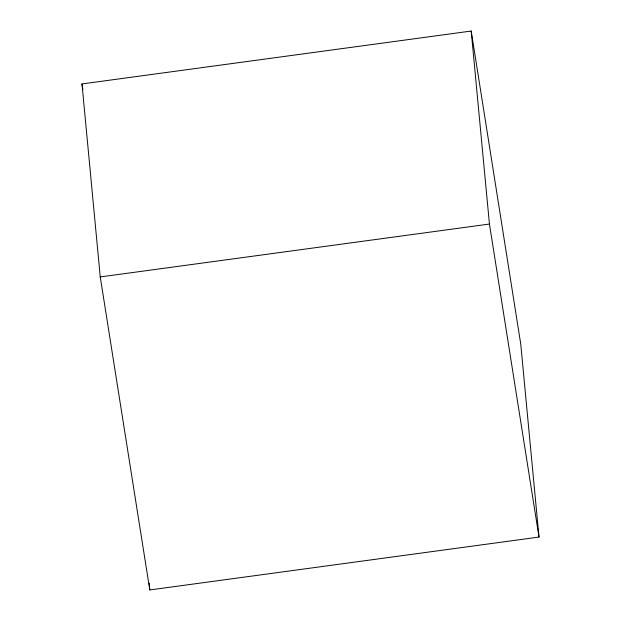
<?xml version="1.0" encoding="UTF-8"?>
<svg xmlns="http://www.w3.org/2000/svg" width="621" height="621" viewBox="0 0 621 621"><rect width="100%" height="100%" fill="white"/><g stroke="black" fill="none" stroke-linecap="round" stroke-linejoin="round"><path stroke-width="0.93" d="M81.995 83.936L471.199 31.05L520.755 344.065L539.005 537.064L149.801 589.95L100.245 276.935L81.995 83.936L82.903 89.68M100.245 276.935L489.441 224.049L471.199 31.05M489.441 224.049L539.005 537.064M149.164 583.197L149.801 589.95"/></g></svg>
